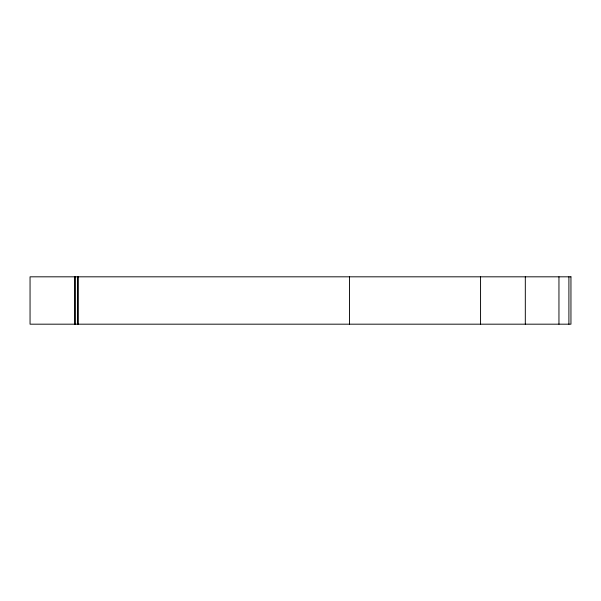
<?xml version="1.0" encoding="UTF-8"?>
<svg xmlns="http://www.w3.org/2000/svg" width="601" height="601" viewBox="0 0 601 601"><rect width="100%" height="100%" fill="white"/><g stroke="black" fill="none" stroke-linecap="round" stroke-linejoin="round"><path stroke-width="0.9" d="M568.899 276.821L568.899 324.179M558.953 276.821L558.953 324.179M525.312 276.821L525.312 324.179M480.56 276.821L480.56 324.179M349.497 276.821L349.497 324.179M78.318 276.821L78.318 324.179M77.439 276.821L77.439 324.179M75.395 276.821L75.395 324.179M74.516 276.821L74.516 324.179M570.95 276.821L30.05 276.821L30.05 324.179L570.95 324.179L570.95 276.821"/></g></svg>
